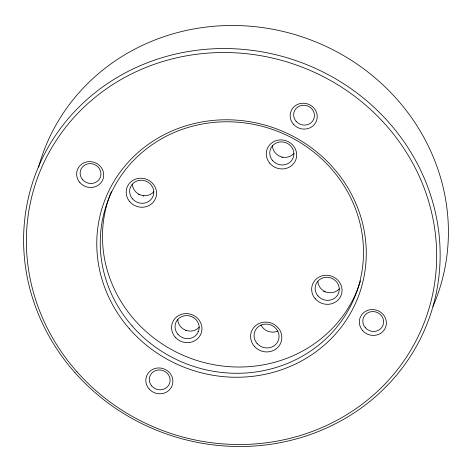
<?xml version="1.0" encoding="UTF-8"?>
<svg xmlns="http://www.w3.org/2000/svg" width="472" height="472" viewBox="0 0 472 472"><rect width="100%" height="100%" fill="white"/><g stroke="black" fill="none" stroke-linecap="round" stroke-linejoin="round"><path stroke-width="0.71" d="M277.666 331.137A12.579 11.853 19.7 0 1 260.969 324.996M153.837 191.744A12.16 11.458 19.7 0 1 140.615 194.971A12.16 11.458 19.7 0 1 132.361 184.133M199.225 327.131A12.16 11.458 19.7 0 1 185.998 330.359A12.16 11.458 19.7 0 1 177.749 319.52M339.327 288.817A12.16 11.458 19.7 0 1 326.099 292.044A12.16 11.458 19.7 0 1 317.851 281.206M360.508 280.875A132.473 124.873 19.7 0 1 191.986 358.82A132.473 124.873 19.7 0 1 111.327 191.585M293.944 153.429A12.16 11.458 19.7 0 1 280.716 156.663A12.16 11.458 19.7 0 1 272.468 145.824M38.592 167.1A209.603 197.579 19.7 0 1 305.909 38.161A209.603 197.579 19.7 0 1 432.948 306.546M143.801 196.151A21.382 20.154 19.7 0 1 143.276 196.045M139.104 194.7A21.382 20.154 19.7 0 1 138.597 194.47M198.264 331.415A21.382 20.154 19.7 0 1 197.797 331.515M186.039 330.689A21.382 20.154 19.7 0 1 185.52 330.5M325.108 291.985A21.382 20.154 19.7 0 1 323.586 291.307M282.333 157.477A21.382 20.154 19.7 0 1 281.813 157.329M257.039 343.404A12.579 11.853 19.7 0 0 278.332 340.442A12.579 11.853 19.7 0 0 264.308 324.199A12.579 11.853 19.7 0 0 257.039 343.404M254.308 346.241A15.718 14.821 19.7 0 0 280.923 342.536A15.718 14.821 19.7 0 0 263.388 322.234A15.718 14.821 19.7 0 0 254.308 346.241M132.018 325.827A132.467 124.868 19.7 0 0 356.071 293.602A132.467 124.868 19.7 0 0 207.532 123.157A132.467 124.868 19.7 0 0 132.018 325.827M129.293 328.671A135.611 127.835 19.7 0 0 358.661 295.684A135.611 127.835 19.7 0 0 206.6 121.192A135.611 127.835 19.7 0 0 129.293 328.671M132.514 198.883A12.16 11.458 19.7 0 0 153.099 196.033A12.16 11.458 19.7 0 0 139.553 180.322A12.16 11.458 19.7 0 0 132.514 198.883M129.782 201.715A15.299 14.425 19.7 0 0 155.683 198.128A15.299 14.425 19.7 0 0 138.638 178.357A15.299 14.425 19.7 0 0 129.782 201.715M177.903 334.264A12.16 11.458 19.7 0 0 198.482 331.421A12.16 11.458 19.7 0 0 184.941 315.709A12.16 11.458 19.7 0 0 177.903 334.264M175.165 337.102A15.299 14.425 19.7 0 0 201.072 333.515A15.299 14.425 19.7 0 0 184.027 313.744A15.299 14.425 19.7 0 0 175.165 337.102M318.004 295.956A12.16 11.458 19.7 0 0 338.589 293.106A12.16 11.458 19.7 0 0 325.043 277.394A12.16 11.458 19.7 0 0 318.004 295.956M315.267 298.788A15.299 14.425 19.7 0 0 341.173 295.201A15.299 14.425 19.7 0 0 324.128 275.43A15.299 14.425 19.7 0 0 315.267 298.788M272.615 160.568A12.16 11.458 19.7 0 0 293.2 157.719A12.16 11.458 19.7 0 0 279.66 142.007A12.16 11.458 19.7 0 0 272.615 160.568M269.884 163.4A15.299 14.425 19.7 0 0 295.791 159.813A15.299 14.425 19.7 0 0 278.745 140.042A15.299 14.425 19.7 0 0 269.884 163.4M365.281 327.656A10.478 9.877 19.7 0 0 383.022 325.184A10.478 9.877 19.7 0 0 371.34 311.65A10.478 9.877 19.7 0 0 365.281 327.656M362.549 330.488A13.623 12.844 19.7 0 0 385.612 327.279A13.623 12.844 19.7 0 0 370.42 309.685A13.623 12.844 19.7 0 0 362.549 330.488M296.115 121.328A10.478 9.877 19.7 0 0 313.856 118.855A10.478 9.877 19.7 0 0 302.168 105.321A10.478 9.877 19.7 0 0 296.115 121.328M293.383 124.16A13.623 12.844 19.7 0 0 316.447 120.95A13.623 12.844 19.7 0 0 301.254 103.356A13.623 12.844 19.7 0 0 293.383 124.16M82.6 179.714A10.478 9.877 19.7 0 0 100.341 177.248A10.478 9.877 19.7 0 0 88.653 163.713A10.478 9.877 19.7 0 0 82.6 179.714M79.862 182.552A13.623 12.844 19.7 0 0 102.925 179.342A13.623 12.844 19.7 0 0 87.733 161.748A13.623 12.844 19.7 0 0 79.862 182.552M149.034 388.881A13.623 12.844 19.7 0 0 172.097 385.671A13.623 12.844 19.7 0 0 156.905 368.077A13.623 12.844 19.7 0 0 149.034 388.881M151.766 386.043A10.478 9.877 19.7 0 0 169.507 383.577A10.478 9.877 19.7 0 0 157.819 370.042A10.478 9.877 19.7 0 0 151.766 386.043M75.007 372.709A209.603 197.579 19.7 0 0 428.954 318.889A209.603 197.579 19.7 0 0 191.656 50.982A209.603 197.579 19.7 0 0 75.007 372.709M77.001 371.818A206.459 194.617 19.7 0 0 425.644 318.806A206.459 194.617 19.7 0 0 191.909 54.923A206.459 194.617 19.7 0 0 77.001 371.818"/></g></svg>
